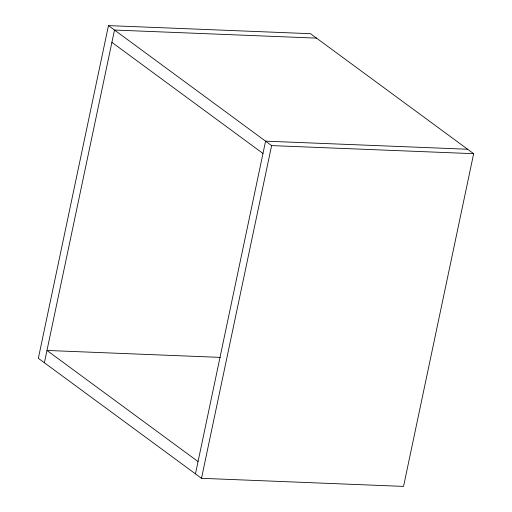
<?xml version="1.0" encoding="UTF-8"?>
<svg xmlns="http://www.w3.org/2000/svg" width="512" height="512" viewBox="0 0 512 512"><rect width="100%" height="100%" fill="white"/><g stroke="black" fill="none" stroke-linecap="round" stroke-linejoin="round"><path stroke-width="0.77" d="M108.461 25.6L38.342 358.317L201.498 478.31L403.539 486.4L473.658 153.683L310.502 33.69L108.461 25.6L271.61 145.594L473.658 153.683M44.378 362.758L114.496 30.042L316.538 38.125M195.462 473.875L265.574 141.152L467.622 149.242M201.498 478.31L271.61 145.594M220.269 357.389L46.976 350.451L198.054 461.562M111.898 42.349L262.982 153.466"/></g></svg>
